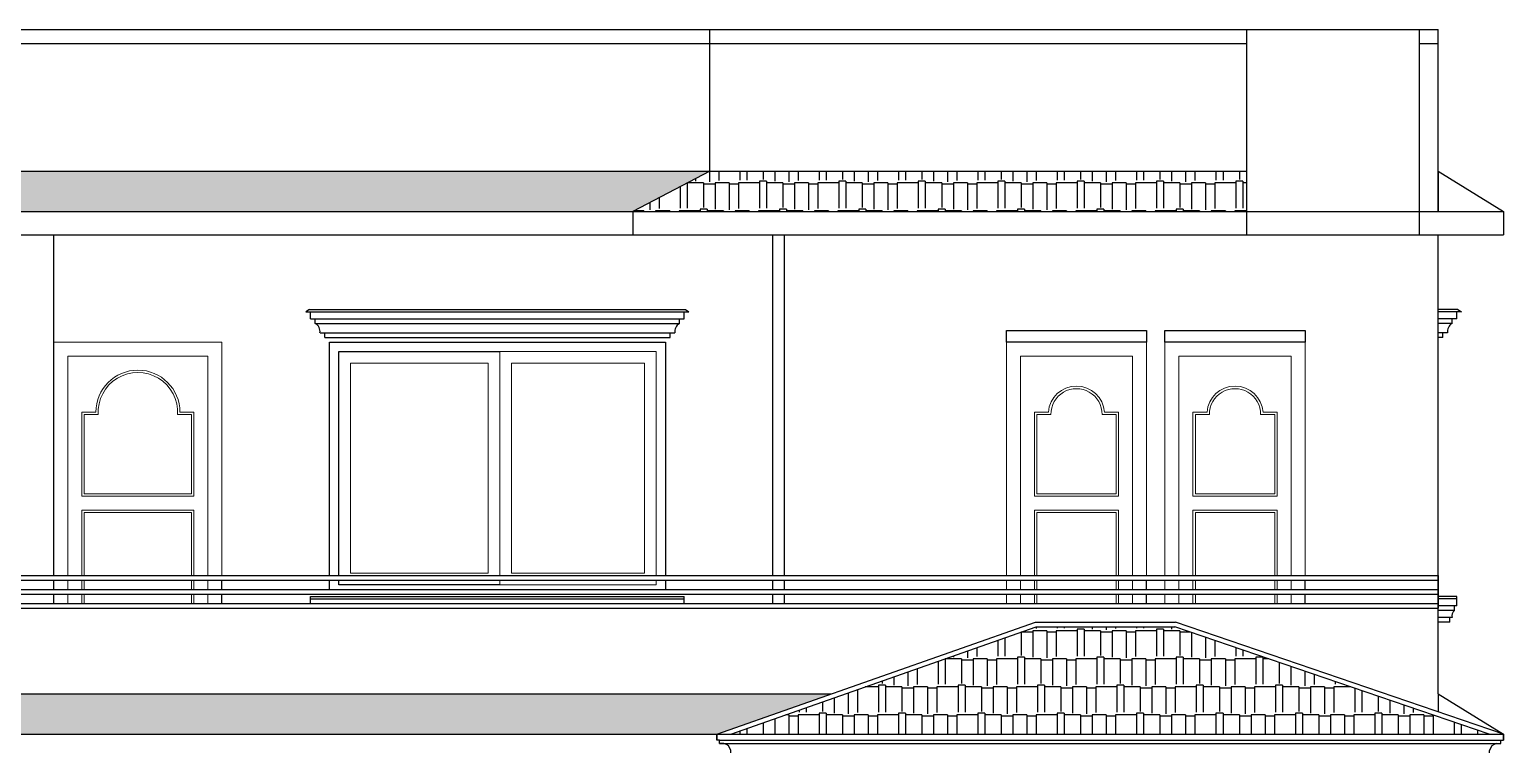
# Model space of a CAD drawing. Header units: inches. Extents: x 3672 to 10975, y -27382 to -746.
# Drawn here: x 4698.1 to 5013.8, y -26681.1 to -26526.6 of the extents above; entities that cross this region are included whole.
import ezdxf

# ---------------------------------------------------------------- set-up
doc = ezdxf.new("R2010")
doc.units = ezdxf.units.IN
doc.header["$LTSCALE"] = 17
doc.header["$MEASUREMENT"] = 0
for name, color, linetype, lineweight in [('25 BOT BAR', 12, 'Continuous', 25), ('DOOR ELEVATION', 21, 'Continuous', 15), ('ELEVATION', 7, 'Continuous', 25), ('WINDOW FRAME', 161, 'Continuous', 20)]:
    doc.layers.add(name, color=color, linetype=linetype, lineweight=lineweight)
pattern_1 = [(180, (-10473.291, -5697.4846), (-12.75, -6), [3, -2.5, 3.5, -1.5, 4.5, -2]), (180, (-10476.291, -5697.7346), (-12.75, -6), [2.5, -9.5, 2, -3]), (180, (-10482.291, -5697.1096), (-12.75, -6), [1.5, -15.5]), (270, (-10473.291, -5697.4846), (4.25, -6), [5.75, -18.25]), (270, (-10476.291, -5697.4846), (4.25, -6), [5.625, -18.375]), (270, (-10478.791, -5697.4846), (4.25, -6), [5.25, -18.75]), (270, (-10482.291, -5697.1096), (4.25, -6), [5.75, -18.25]), (270, (-10483.791, -5697.1096), (4.25, -6), [5.75, -18.25]), (270, (-10488.291, -5697.4846), (4.25, -6), [5.5, -18.5])]

msp = doc.modelspace()

# ---------------------------------------------------------------- hatches: boundary and pattern name
at = {"layer": '25 BOT BAR'}
h = msp.add_hatch(dxfattribs=at)
h.set_pattern_fill('AR-RSHKE', color=8, scale=0.5, angle=180)
h.set_pattern_definition(pattern_1)
h.paths.add_polyline_path([(4827.33, -26565.59), (4843.83, -26556.97), (4539.33, -26556.97), (4527.33, -26565.59)])
h = msp.add_hatch(dxfattribs=at)
h.set_pattern_fill('AR-RSHKE', color=8, scale=0.5, angle=180)
h.set_pattern_definition(pattern_1)
h.paths.add_polyline_path([(4958.79, -26556.97), (4843.83, -26556.97), (4827.33, -26565.59), (4958.79, -26565.59)])
h = msp.add_hatch(dxfattribs=at)
h.set_pattern_fill('AR-RSHKE', color=8, scale=0.5, angle=180)
h.set_pattern_definition(pattern_1)
h.paths.add_polyline_path([(5010.7, -26677.6), (4943.39, -26654.6), (4913.73, -26654.6), (4848.34, -26677.6)])
h = msp.add_hatch(dxfattribs=at)
h.set_pattern_fill('AR-RSHKE', color=8, scale=0.5, angle=180)
h.set_pattern_definition(pattern_1)
h.paths.add_polyline_path([(4845.33, -26677.59), (4869.85, -26668.97), (4539.33, -26668.97), (4523.33, -26677.59)])

# ---------------------------------------------------------------- linework, layer by layer
for p, q in [((4539.33, -26526.6), (4995.79, -26526.6)), ((4843.83, -26556.97), (4843.83, -26526.6)), ((4958.79, -26570.6), (4958.79, -26526.6)), ((4995.79, -26526.6), (4999.79, -26526.6)), ((4995.79, -26570.6), (4995.79, -26526.6)), ((4999.79, -26565.59), (4999.79, -26526.6)), ((4539.33, -26529.6), (4958.79, -26529.6)), ((4995.79, -26529.6), (4999.79, -26529.6)), ((4539.33, -26556.97), (4958.79, -26556.97)), ((4843.83, -26556.97), (4827.33, -26565.59)), ((4999.79, -26556.97), (4999.79, -26565.59)), ((4999.79, -26556.97), (5013.79, -26565.59)), ((4527.33, -26565.59), (5013.79, -26565.59)), ((4827.33, -26565.59), (4827.33, -26570.6)), ((5013.79, -26565.59), (5013.79, -26570.6)), ((4527.33, -26570.6), (5013.79, -26570.6)), ((4703.33, -26643.6), (4703.33, -26570.6)), ((4857.33, -26643.6), (4857.33, -26570.6)), ((4859.83, -26643.6), (4859.83, -26570.6)), ((4999.79, -26668.97), (4999.79, -26570.6)), ((4758.08, -26586.59), (4757.33, -26587.09)), ((4757.33, -26587.09), (4839.33, -26587.09)), ((4758.08, -26586.59), (4838.58, -26586.59)), ((4758.33, -26588.59), (4758.33, -26587.09)), ((4758.33, -26588.59), (4838.33, -26588.59)), ((4759.33, -26589.59), (4759.33, -26588.59)), ((4837.33, -26589.59), (4837.33, -26588.59)), ((4838.33, -26588.59), (4838.33, -26587.09)), ((4838.58, -26586.59), (4839.33, -26587.09)), ((5004.04, -26586.6), (4999.79, -26586.6)), ((5004.79, -26587.1), (4999.79, -26587.1)), ((5003.79, -26588.6), (4999.79, -26588.6)), ((5002.79, -26589.6), (5002.79, -26588.6)), ((5003.79, -26588.6), (5003.79, -26587.1)), ((5004.04, -26586.6), (5004.79, -26587.1)), ((4759.33, -26589.59), (4837.33, -26589.59)), ((4760.33, -26591.59), (4836.33, -26591.59)), ((4761.33, -26592.59), (4761.33, -26591.59)), ((4761.33, -26592.59), (4835.33, -26592.59)), ((4835.33, -26592.59), (4835.33, -26591.59)), ((5002.79, -26589.6), (4999.79, -26589.6)), ((5001.79, -26591.6), (4999.79, -26591.6)), ((5000.79, -26592.6), (4999.79, -26592.6)), ((5000.79, -26592.6), (5000.79, -26591.6)), ((4510.33, -26643.6), (4999.79, -26643.6)), ((4510.33, -26644.6), (4999.79, -26644.6)), ((4703.33, -26646.6), (4703.33, -26644.6)), ((4739.33, -26646.6), (4739.33, -26644.6)), ((4857.33, -26646.6), (4857.33, -26644.6)), ((4859.83, -26646.6), (4859.83, -26644.6)), ((4937.33, -26646.6), (4937.33, -26644.6)), ((4971.29, -26646.6), (4971.29, -26644.6)), ((4999.79, -26643.6), (4999.79, -26650.6)), ((4510.33, -26646.6), (4999.79, -26646.6)), ((4510.33, -26647.6), (4999.79, -26647.6)), ((4703.33, -26649.6), (4703.33, -26647.6)), ((4739.33, -26649.6), (4739.33, -26647.6)), ((4758.33, -26648.09), (4838.33, -26648.09)), ((4758.33, -26649.6), (4758.33, -26648.09)), ((4758.33, -26648.59), (4838.33, -26648.59)), ((4838.33, -26649.6), (4838.33, -26648.09)), ((4857.33, -26649.6), (4857.33, -26647.6)), ((4859.83, -26649.6), (4859.83, -26647.6)), ((4937.33, -26649.6), (4937.33, -26647.6)), ((4971.29, -26649.6), (4971.29, -26647.6)), ((5003.79, -26648.1), (4999.79, -26648.1)), ((5003.79, -26648.6), (4999.79, -26648.6)), ((5003.79, -26648.6), (5003.79, -26648.1)), ((5003.79, -26650.1), (5003.79, -26648.6)), ((4510.33, -26649.6), (4999.79, -26649.6)), ((4510.33, -26650.6), (4999.79, -26650.6)), ((5003.79, -26650.1), (4999.79, -26650.1)), ((5003.29, -26651.1), (4999.79, -26651.1)), ((5002.79, -26652.6), (4999.79, -26652.6)), ((5002.29, -26653.6), (5002.29, -26652.6)), ((5003.29, -26651.1), (5003.29, -26650.1)), ((4845.33, -26677.59), (4913.56, -26653.6)), ((4848.34, -26677.6), (4913.73, -26654.6)), ((4913.56, -26653.6), (4943.56, -26653.6)), ((4913.73, -26654.6), (4943.39, -26654.6)), ((5010.7, -26677.6), (4943.39, -26654.6)), ((5013.79, -26677.6), (4943.56, -26653.6)), ((5002.29, -26653.6), (4999.79, -26653.6)), ((4510.33, -26668.97), (4869.85, -26668.97)), ((4999.79, -26668.97), (5013.79, -26677.6)), ((4999.79, -26668.97), (4999.79, -26672.81)), ((4494.33, -26677.59), (4845.33, -26677.59)), ((4845.33, -26677.6), (5013.79, -26677.6)), ((4845.33, -26678.85), (4845.33, -26677.6)), ((4845.33, -26677.6), (4845.33, -26678.85)), ((5013.79, -26678.85), (5013.79, -26677.6)), ((5013.79, -26677.6), (5013.79, -26678.85)), ((4845.89, -26678.85), (4845.33, -26678.85)), ((4845.89, -26679.6), (4845.89, -26678.85)), ((4845.89, -26678.85), (5013.23, -26678.85)), ((4846.83, -26679.6), (4845.89, -26679.6)), ((4845.89, -26679.6), (5013.23, -26679.6)), ((5012.29, -26679.6), (5013.23, -26679.6)), ((5013.23, -26679.6), (5013.23, -26678.85)), ((5013.23, -26678.85), (5013.79, -26678.85)), ((4848.33, -26681.6), (4848.33, -26681.1)), ((5010.79, -26681.6), (5010.79, -26681.1))]:
    msp.add_line(p, q, dxfattribs=at)
for points in [[(4907.33, -26591.1), (4937.33, -26591.1), (4937.33, -26593.59), (4907.33, -26593.59)], [(4941.29, -26591.1), (4971.29, -26591.1), (4971.29, -26593.59), (4941.29, -26593.59)]]:
    msp.add_lwpolyline(points, close=True, dxfattribs=at)
for points in [[(4764.33, -26643.6), (4764.33, -26595.59), (4798.81, -26595.59)], [(4798.81, -26645.59), (4764.33, -26645.59), (4764.33, -26644.6)]]:
    msp.add_lwpolyline(points, dxfattribs=at)
for centre, radius, start, end in [((4758.41, -26591.3), 1.93, 351.2663, 61.8638), ((4838.24, -26591.3), 1.93, 118.1362, 188.7337), ((5003.7, -26591.3), 1.93, 118.1362, 188.7337), ((5004.23, -26652.24), 1.48, 129.3404, 193.7898), ((4846.43, -26681.49), 1.94, 11.7956, 78.2041), ((5012.69, -26681.49), 1.94, 101.7959, 168.2044)]:
    msp.add_arc(centre, radius, start, end, dxfattribs=at)
at = {"layer": 'DOOR ELEVATION'}
for p, q in [((4703.33, -26593.59), (4703.33, -26643.6)), ((4703.33, -26593.59), (4739.33, -26593.59)), ((4739.33, -26593.59), (4739.33, -26643.6)), ((4907.33, -26593.59), (4907.33, -26643.6)), ((4907.33, -26593.59), (4937.33, -26593.59)), ((4937.33, -26593.59), (4937.33, -26643.6)), ((4941.29, -26593.59), (4941.29, -26643.6)), ((4941.29, -26593.59), (4971.29, -26593.59)), ((4971.29, -26593.59), (4971.29, -26643.6)), ((4706.33, -26596.59), (4706.33, -26643.6)), ((4706.33, -26596.59), (4736.33, -26596.59)), ((4736.33, -26596.59), (4736.33, -26643.6)), ((4910.33, -26596.59), (4910.33, -26643.6)), ((4910.33, -26596.59), (4934.33, -26596.59)), ((4934.33, -26596.59), (4934.33, -26643.6)), ((4944.29, -26596.59), (4944.29, -26643.6)), ((4944.29, -26596.59), (4968.29, -26596.59)), ((4968.29, -26596.59), (4968.29, -26643.6)), ((4709.33, -26626.59), (4709.33, -26608.59)), ((4709.33, -26608.59), (4712.33, -26608.59)), ((4709.83, -26626.09), (4709.83, -26609.09)), ((4709.83, -26609.09), (4712.84, -26609.09)), ((4729.81, -26609.09), (4732.83, -26609.09)), ((4730.33, -26608.59), (4733.33, -26608.59)), ((4732.83, -26609.09), (4732.83, -26626.09)), ((4733.33, -26608.59), (4733.33, -26626.59)), ((4913.33, -26626.59), (4913.33, -26608.59)), ((4913.33, -26608.59), (4916.33, -26608.59)), ((4913.83, -26626.09), (4913.83, -26609.09)), ((4913.83, -26609.09), (4916.84, -26609.09)), ((4927.81, -26609.09), (4930.83, -26609.09)), ((4928.33, -26608.59), (4931.33, -26608.59)), ((4930.83, -26609.09), (4930.83, -26626.09)), ((4931.33, -26608.59), (4931.33, -26626.59)), ((4947.29, -26626.59), (4947.29, -26608.59)), ((4947.29, -26608.59), (4950.29, -26608.59)), ((4947.79, -26626.09), (4947.79, -26609.09)), ((4947.79, -26609.09), (4950.81, -26609.09)), ((4961.78, -26609.09), (4964.79, -26609.09)), ((4962.29, -26608.59), (4965.29, -26608.59)), ((4964.79, -26609.09), (4964.79, -26626.09)), ((4965.29, -26608.59), (4965.29, -26626.59)), ((4733.33, -26626.59), (4709.33, -26626.59)), ((4732.83, -26626.09), (4709.83, -26626.09)), ((4931.33, -26626.59), (4913.33, -26626.59)), ((4930.83, -26626.09), (4913.83, -26626.09)), ((4965.29, -26626.59), (4947.29, -26626.59)), ((4964.79, -26626.09), (4947.79, -26626.09)), ((4733.33, -26629.59), (4709.33, -26629.59)), ((4709.33, -26643.6), (4709.33, -26629.59)), ((4732.83, -26630.09), (4709.83, -26630.09)), ((4709.83, -26643.59), (4709.83, -26630.09)), ((4732.83, -26630.09), (4732.83, -26643.59)), ((4733.33, -26629.59), (4733.33, -26643.6)), ((4931.33, -26629.59), (4913.33, -26629.59)), ((4913.33, -26643.6), (4913.33, -26629.59)), ((4930.83, -26630.09), (4913.83, -26630.09)), ((4913.83, -26643.59), (4913.83, -26630.09)), ((4930.83, -26630.09), (4930.83, -26643.59)), ((4931.33, -26629.59), (4931.33, -26643.6)), ((4965.29, -26629.59), (4947.29, -26629.59)), ((4947.29, -26643.6), (4947.29, -26629.59)), ((4964.79, -26630.09), (4947.79, -26630.09)), ((4947.79, -26643.59), (4947.79, -26630.09)), ((4964.79, -26630.09), (4964.79, -26643.59)), ((4965.29, -26629.59), (4965.29, -26643.6)), ((4703.33, -26644.6), (4703.33, -26646.6)), ((4706.33, -26644.6), (4706.33, -26646.6)), ((4709.33, -26646.6), (4709.33, -26644.6)), ((4732.83, -26643.59), (4709.83, -26643.59)), ((4709.83, -26646.6), (4709.83, -26644.6)), ((4732.83, -26644.6), (4732.83, -26646.6)), ((4733.33, -26644.6), (4733.33, -26646.6)), ((4736.33, -26644.6), (4736.33, -26646.6)), ((4739.33, -26644.6), (4739.33, -26646.6)), ((4907.33, -26644.6), (4907.33, -26646.6)), ((4910.33, -26644.6), (4910.33, -26646.6)), ((4913.33, -26646.6), (4913.33, -26644.6)), ((4930.83, -26643.59), (4913.83, -26643.59)), ((4913.83, -26646.6), (4913.83, -26644.6)), ((4930.83, -26644.6), (4930.83, -26646.6)), ((4931.33, -26644.6), (4931.33, -26646.6)), ((4934.33, -26644.6), (4934.33, -26646.6)), ((4937.33, -26644.6), (4937.33, -26646.6)), ((4941.29, -26644.6), (4941.29, -26646.6)), ((4944.29, -26644.6), (4944.29, -26646.6)), ((4947.29, -26646.6), (4947.29, -26644.6)), ((4964.79, -26643.59), (4947.79, -26643.59)), ((4947.79, -26646.6), (4947.79, -26644.6)), ((4964.79, -26644.6), (4964.79, -26646.6)), ((4965.29, -26644.6), (4965.29, -26646.6)), ((4968.29, -26644.6), (4968.29, -26646.6)), ((4971.29, -26644.6), (4971.29, -26646.6)), ((4703.33, -26647.6), (4703.33, -26649.6)), ((4706.33, -26647.6), (4706.33, -26649.6)), ((4709.33, -26649.6), (4709.33, -26647.6)), ((4709.83, -26649.6), (4709.83, -26647.6)), ((4732.83, -26647.6), (4732.83, -26649.6)), ((4733.33, -26647.6), (4733.33, -26649.6)), ((4736.33, -26647.6), (4736.33, -26649.6)), ((4739.33, -26647.6), (4739.33, -26649.6)), ((4907.33, -26647.6), (4907.33, -26649.6)), ((4910.33, -26647.6), (4910.33, -26649.6)), ((4913.33, -26649.6), (4913.33, -26647.6)), ((4913.83, -26649.6), (4913.83, -26647.6)), ((4930.83, -26647.6), (4930.83, -26649.6)), ((4931.33, -26647.6), (4931.33, -26649.6)), ((4934.33, -26647.6), (4934.33, -26649.6)), ((4937.33, -26647.6), (4937.33, -26649.6)), ((4941.29, -26647.6), (4941.29, -26649.6)), ((4944.29, -26647.6), (4944.29, -26649.6)), ((4947.29, -26649.6), (4947.29, -26647.6)), ((4947.79, -26649.6), (4947.79, -26647.6)), ((4964.79, -26647.6), (4964.79, -26649.6)), ((4965.29, -26647.6), (4965.29, -26649.6)), ((4968.29, -26647.6), (4968.29, -26649.6)), ((4971.29, -26647.6), (4971.29, -26649.6))]:
    msp.add_line(p, q, dxfattribs=at)
for centre, radius, start, end in [((4721.33, -26608.59), 9, 360, 180), ((4721.33, -26608.59), 8.5, 356.6277, 183.3723), ((4922.33, -26609), 6.01, 3.8275, 176.1725), ((4922.33, -26609.06), 5.49, 359.65, 180.35), ((4956.29, -26609), 6.01, 3.8275, 176.1725), ((4956.29, -26609.06), 5.49, 359.65, 180.35)]:
    msp.add_arc(centre, radius, start, end, dxfattribs=at)
at = {"layer": 'ELEVATION', "linetype": 'Continuous'}
for points in [[(4762.33, -26607.59), (4762.33, -26593.59), (4834.33, -26593.59), (4834.33, -26643.6)], [(4762.33, -26643.6), (4762.33, -26607.59)], [(4762.33, -26646.6), (4762.33, -26644.6)], [(4834.33, -26644.6), (4834.33, -26646.6)]]:
    msp.add_lwpolyline(points, dxfattribs=at)
at = {"layer": 'WINDOW FRAME'}
for p, q in [((4798.81, -26595.59), (4798.81, -26643.6)), ((4798.81, -26643.6), (4798.81, -26595.59)), ((4798.81, -26644.6), (4798.81, -26645.59)), ((4798.81, -26645.59), (4798.81, -26644.6))]:
    msp.add_line(p, q, dxfattribs=at)
for points in [[(4798.81, -26643.6), (4798.81, -26595.59), (4764.33, -26595.59), (4764.33, -26643.6)], [(4798.81, -26595.59), (4832.33, -26595.59), (4832.33, -26643.6)], [(4764.33, -26644.6), (4764.33, -26645.59), (4798.81, -26645.59), (4798.81, -26644.6)], [(4832.33, -26644.6), (4832.33, -26645.59), (4798.81, -26645.59)]]:
    msp.add_lwpolyline(points, dxfattribs=at)
for points in [[(4796.31, -26598.09), (4766.83, -26598.09), (4766.83, -26643.09), (4796.31, -26643.09)], [(4801.31, -26598.09), (4829.83, -26598.09), (4829.83, -26643.09), (4801.31, -26643.09)]]:
    msp.add_lwpolyline(points, close=True, dxfattribs=at)

doc.saveas('drawing.dxf')
